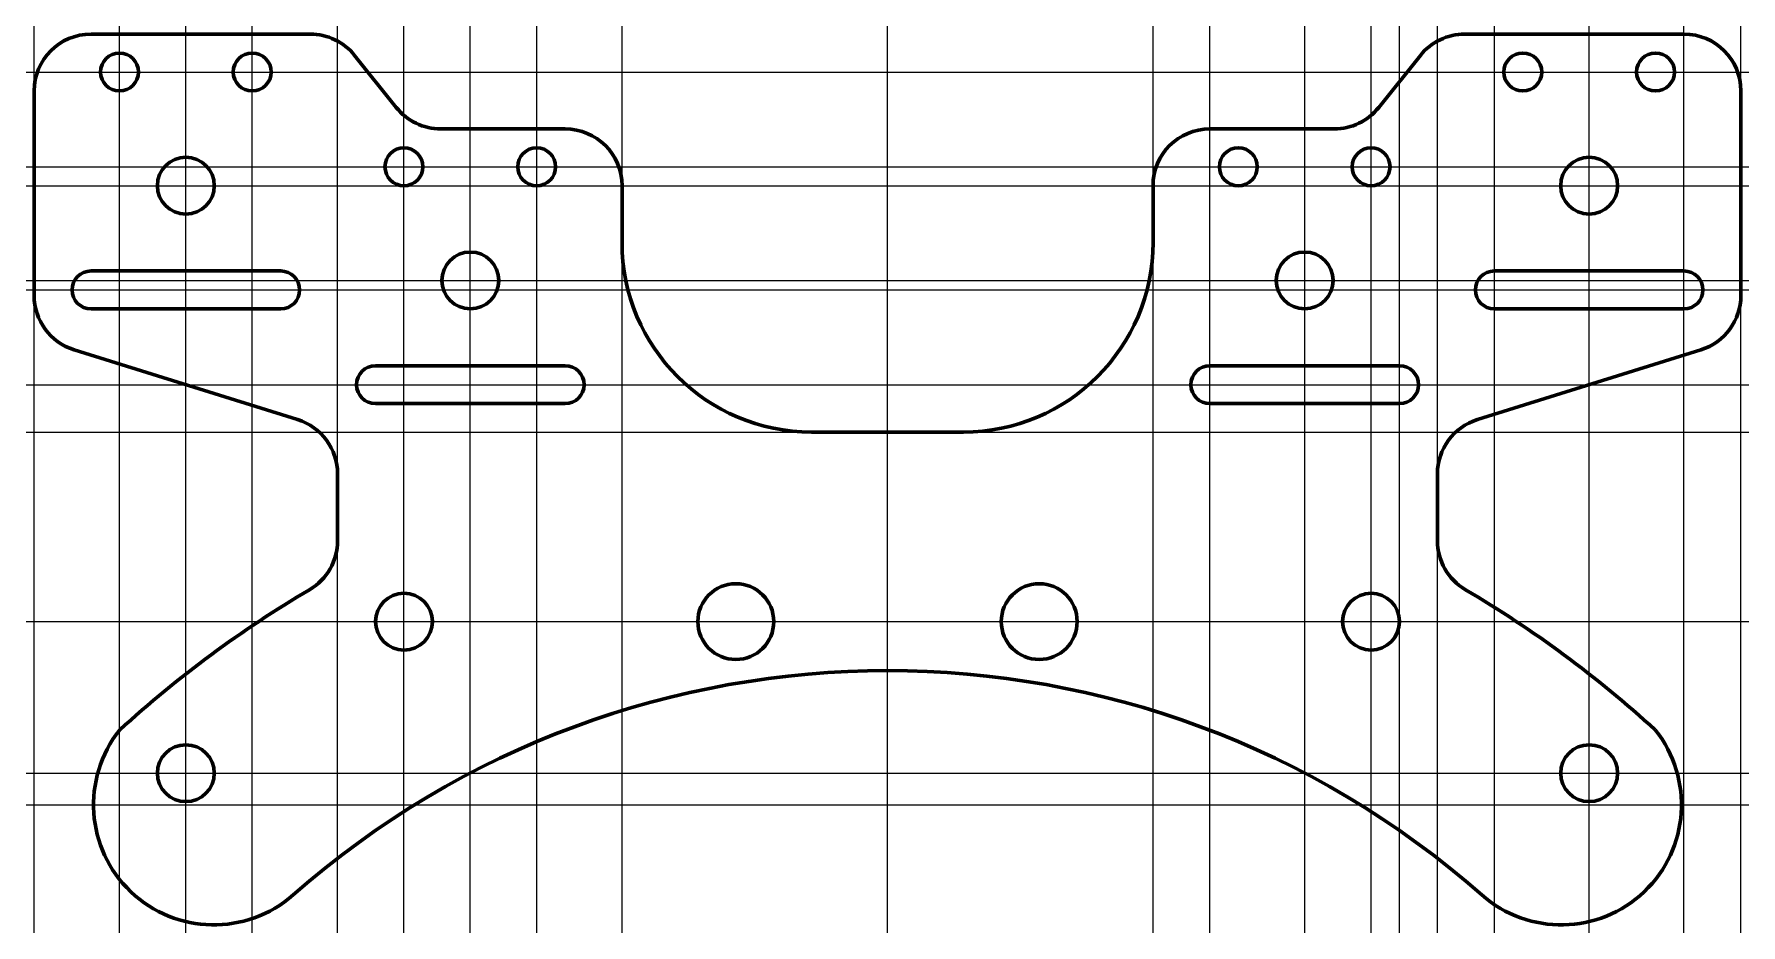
# Model space of a CAD drawing. Header units: millimetres. Extents: x -4 to 86, y 4 to 51.
import ezdxf

# ---------------------------------------------------------------- set-up
doc = ezdxf.new("R2010")
doc.units = ezdxf.units.MM
doc.linetypes.add('K5LT_BASIC', pattern=[0])

msp = doc.modelspace()

# ---------------------------------------------------------------- linework, layer by layer
at = {"color": 150, "linetype": 'K5LT_BASIC', "lineweight": 60, "true_color": 0x0080ff}
for p, q in [((-0.976, 51.042), (10.582, 51.042)), ((71.465, 51.042), (83.024, 51.042)), ((12.924, 49.916), (15.123, 47.168)), ((66.924, 47.168), (69.123, 49.916)), ((-3.976, 48.042), (-3.976, 37.248)), ((86.024, 48.042), (86.024, 37.248)), ((17.465, 46.042), (24.024, 46.042)), ((58.024, 46.042), (64.582, 46.042)), ((27.024, 43.042), (27.024, 40.042)), ((55.024, 43.042), (55.024, 40.042)), ((9.024, 38.542), (-0.976, 38.542)), ((73.024, 38.542), (83.024, 38.542)), ((9.024, 36.542), (-0.976, 36.542)), ((73.024, 36.542), (83.024, 36.542)), ((-1.871, 34.384), (9.918, 30.7)), ((83.918, 34.384), (72.129, 30.7)), ((24.024, 33.542), (14.024, 33.542)), ((58.024, 33.542), (68.024, 33.542)), ((24.024, 31.542), (14.024, 31.542)), ((58.024, 31.542), (68.024, 31.542)), ((37.024, 30.042), (45.024, 30.042)), ((12.024, 27.837), (12.024, 24.31)), ((70.024, 27.837), (70.024, 24.31))]:
    msp.add_line(p, q, dxfattribs=at)
at = {"color": 232, "true_color": 0xc52b79}
for p, direction in [((-3.976, 53.233), (0, 1)), ((0.524, 48.042), (0, 1)), ((4.024, 12.042), (0, 1)), ((7.524, 40.042), (0, 1)), ((12.024, 47.353), (0, 1)), ((15.524, 26.669), (0, 1)), ((15.524, 41.201), (0, 1)), ((19.024, 42.208), (0, 1)), ((22.524, 34.384), (0, 1)), ((27.024, 38.042), (0, 1)), ((41.024, 25.427), (0, 1)), ((55.024, 39.542), (0, 1)), ((58.024, 41.542), (0, 1)), ((63.024, 45.516), (0, 1)), ((66.524, 26.073), (0, 1)), ((68.024, 41.542), (0, 1)), ((70.024, 48.333), (0, 1)), ((73.024, 48.542), (0, 1)), ((78.024, 10.542), (0, 1)), ((83.024, 48.042), (0, 1)), ((86.024, 53.233), (0, 1)), ((7.941, 49.042), (1, 0)), ((24.024, 44.042), (1, 0)), ((4.024, 43.042), (1, 0)), ((19.024, 38.042), (1, 0)), ((83.024, 37.542), (1, 0)), ((72.129, 32.542), (1, 0)), ((38.469, 30.042), (1, 0)), ((39.963, 20.042), (1, 0)), ((4.024, 12.042), (1, 0)), ((5.493, 10.374), (1, 0))]:
    msp.add_xline(p, direction, dxfattribs=at)
at = {"color": 150, "linetype": 'K5LT_BASIC', "lineweight": 60, "true_color": 0x0080ff}
for centre, radius in [((0.524, 49.042), 1), ((7.524, 49.042), 1), ((74.524, 49.042), 1), ((81.524, 49.042), 1), ((15.524, 44.042), 1), ((22.524, 44.042), 1), ((59.524, 44.042), 1), ((66.524, 44.042), 1), ((4.024, 43.042), 1.5), ((78.024, 43.042), 1.5), ((19.024, 38.042), 1.5), ((63.024, 38.042), 1.5), ((33.024, 20.042), 2), ((49.024, 20.042), 2), ((15.524, 20.042), 1.5), ((66.524, 20.042), 1.5), ((4.024, 12.042), 1.5), ((78.024, 12.042), 1.5)]:
    msp.add_circle(centre, radius, dxfattribs=at)
for centre, radius, start, end in [((-0.976, 48.042), 3, 90, 180), ((10.582, 48.042), 3, 38.65981, 90), ((71.465, 48.042), 3, 90, 141.34019), ((83.024, 48.042), 3, 0, 90), ((17.465, 49.042), 3, 218.65981, 270), ((64.582, 49.042), 3, 270, 321.34019), ((24.024, 43.042), 3, 0, 90), ((58.024, 43.042), 3, 90, 180), ((37.024, 40.042), 10, 180, 270), ((45.024, 40.042), 10, 270, 0), ((-0.976, 37.542), 1, 90, 270), ((9.024, 37.542), 1, 270, 90), ((73.024, 37.542), 1, 90, 270), ((83.024, 37.542), 1, 270, 90), ((-0.976, 37.248), 3, 180, 252.64598), ((83.024, 37.248), 3, 287.35402, 0), ((14.024, 32.542), 1, 90, 270), ((24.024, 32.542), 1, 270, 90), ((58.024, 32.542), 1, 90, 270), ((68.024, 32.542), 1, 270, 90), ((9.024, 27.837), 3, 0, 72.64598), ((73.024, 27.837), 3, 107.35402, 180), ((9.024, 24.31), 3, 300.52648, 0), ((73.024, 24.31), 3, 180, 239.47352), ((41.024, -29.958), 60, 120.52648, 132.43384), ((41.024, -29.958), 60, 47.56616, 59.47352), ((41.024, -29.958), 47.413, 48.62148, 131.37852), ((5.493, 10.374), 6.337, 141.42148, 311.37852), ((76.554, 10.374), 6.337, 228.62148, 38.57852)]:
    msp.add_arc(centre, radius, start, end, dxfattribs=at)

doc.saveas('drawing.dxf')
